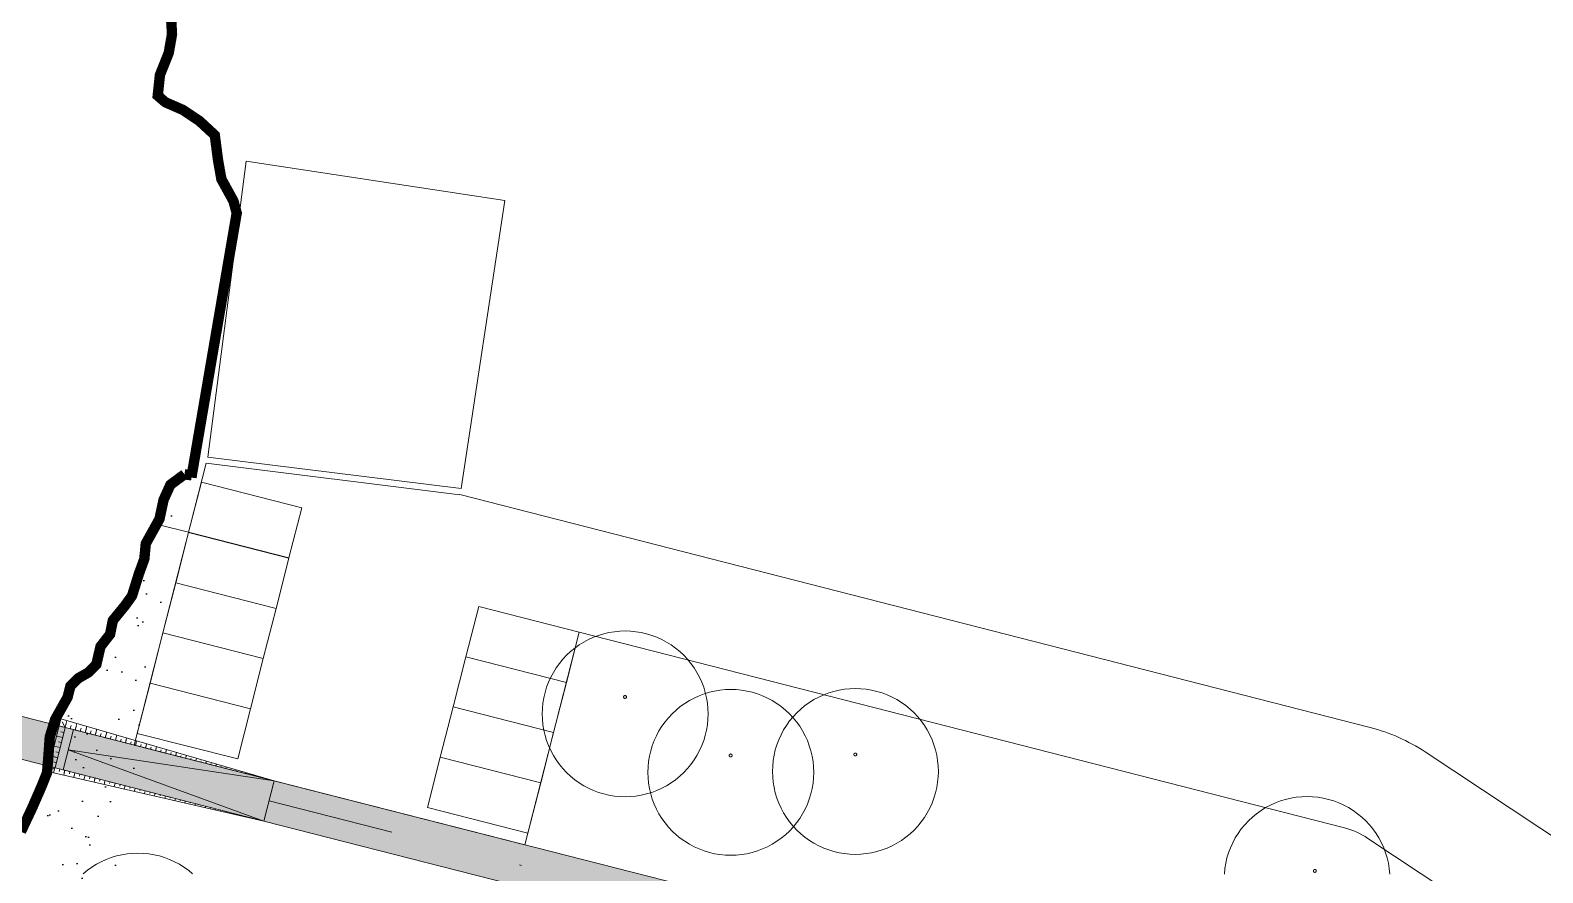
# Model space of a CAD drawing. Header units: inches. Extents: x 501854 to 503583, y 4345579 to 4347155.
# Drawn here: x 503045.5 to 503118.4, y 4346456.7 to 4346497.3 of the extents above; entities that cross this region are included whole.
import ezdxf

# ---------------------------------------------------------------- set-up
doc = ezdxf.new("R2010")
doc.units = ezdxf.units.IN
doc.header["$MEASUREMENT"] = 0
doc.linetypes.add('DASHDOT', pattern=[25.4, 12.7, -6.35, 0, -6.35])
doc.linetypes.add('HIDDEN', pattern=[9.525, 6.35, -3.175])
for name, color, linetype, lineweight in [('cp_alberi_linea', 252, 'Continuous', 9), ('cp_canne_tratteggio', 16, 'Continuous', 0), ('cp_leggerissime_linee', 253, 'Continuous', 5), ('cp_limite laguna_linea', 124, 'Continuous', 13), ('cp_parcheggi_linea', 103, 'Continuous', 5), ('cp_profilo passerella_linea', 14, 'Continuous', 13), ('cp_recinzioni leggere_linea', 132, 'Continuous', 9), ('cp_simboli_linea', 21, 'Continuous', 5)]:
    doc.layers.add(name, color=color, linetype=linetype, lineweight=lineweight)
doc.layers.add('cp_retino_passerella', color=12, linetype='Continuous')
pattern_1 = [(255.6878, (503022.69755, 4346470.96436), (0.4844815, -0.123603), [])]
pattern_2 = [(255.6878, (503022.69755, 4346470.96436), (0.2422408, -0.0618014), [])]

msp = doc.modelspace()

# ---------------------------------------------------------------- hatches: boundary and pattern name
at = {"layer": 'cp_canne_tratteggio', "lineweight": 25}
h = msp.add_hatch(dxfattribs=at)
h.set_pattern_fill('AR-SAND', color=256, scale=1.5, angle=140)
h.set_pattern_definition([(179.2604, (502743.642, 4346446.89), (-1.7147, -2.32856), [0, -2.28, 0, -2.55, 0, -2.4375]), (149.2604, (502743.642, 4346446.89), (-4.70521, -1.681786), [0, -1.23, 0, -2.055, 0, -0.7875]), (109.2604, (502745.0911, 4346445.748), (-3.674162, 2.884586), [0, -0.75, 0, -2.7, 0, -3.525]), (99.2604, (502745.091, 4346445.748), (-4.35651, 1.75694), [0, -0.375, 0, -1.77, 0, -2.025])])
h.paths.add_polyline_path([(503052.91, 4346474.289), (503051.851, 4346474.408), (503051.71, 4346473.749), (503051.379, 4346473.154), (503051.049, 4346472.559), (503050.982, 4346471.831), (503050.718, 4346471.103), (503050.387, 4346470.045), (503050.056, 4346469.582), (503049.461, 4346468.854), (503049.329, 4346468.193), (503048.866, 4346467.598), (503048.667, 4346466.738), (503048.27, 4346466.341), (503047.807, 4346466.076), (503047.411, 4346465.679), (503047.278, 4346465.15), (503046.683, 4346464.092), (503046.418, 4346463.232), (503046.352, 4346462.306), (503046.286, 4346461.512), (503046.021, 4346460.851), (503045.558, 4346459.792), (503045.029, 4346458.668), (503044.236, 4346457.345), (503043.574, 4346456.551), (503042.913, 4346455.691), (503042.251, 4346454.567), (503041.748, 4346453.654), (503041.166, 4346452.702), (503040.584, 4346451.855), (503040.214, 4346451.22), (503040.161, 4346450.373), (503040.161, 4346449.492), (503048.292, 4346449.743)])
at = {"layer": 'cp_leggerissime_linee'}
h = msp.add_hatch(dxfattribs=at)
h.set_pattern_fill('ANSI31', color=256, scale=4, angle=135)
h.set_pattern_definition([(345.6878, (503022.69755, 4346470.96436), (0.123603, 0.484482), [])])
h.paths.add_polyline_path([(503046.957, 4346464.111), (503047.169, 4346463.689), (503046.674, 4346461.751), (503046.33, 4346461.575), (503046.957, 4346464.111)])
h = msp.add_hatch(dxfattribs=at)
h.set_pattern_fill('ANSI31', color=256, scale=4, angle=45)
h.set_pattern_definition(pattern_1)
h.paths.add_polyline_path([(503047.169, 4346463.689), (503046.957, 4346464.111), (503057.246, 4346461.118)])
h = msp.add_hatch(dxfattribs=at)
h.set_pattern_fill('ANSI31', color=256, scale=2, angle=135)
h.set_pattern_definition([(345.6878, (503022.69755, 4346470.96436), (0.0618014, 0.2422408), [])])
h.paths.add_polyline_path([(503047.063, 4346463.9), (503047.169, 4346463.689), (503046.674, 4346461.751), (503046.502, 4346461.663), (503047.063, 4346463.9)])
h = msp.add_hatch(dxfattribs=at)
h.set_pattern_fill('ANSI31', color=256, scale=2, angle=45)
h.set_pattern_definition(pattern_2)
h.paths.add_polyline_path([(503047.169, 4346463.689), (503047.063, 4346463.9), (503057.246, 4346461.118)])
h = msp.add_hatch(dxfattribs=at)
h.set_pattern_fill('ANSI31', color=256, scale=4, angle=45)
h.set_pattern_definition(pattern_1)
h.paths.add_polyline_path([(503046.674, 4346461.751), (503056.751, 4346459.18), (503046.33, 4346461.575)])
h = msp.add_hatch(dxfattribs=at)
h.set_pattern_fill('ANSI31', color=256, scale=2, angle=45)
h.set_pattern_definition(pattern_2)
h.paths.add_polyline_path([(503046.674, 4346461.751), (503056.751, 4346459.18), (503046.502, 4346461.663)])
at = {"layer": 'cp_retino_passerella'}
h = msp.add_hatch(color=256, dxfattribs=at)
h.dxf.hatch_style = 1
h.paths.add_polyline_path([(503035.929, 4346466.557), (503035.434, 4346464.619), (503047.062, 4346461.652), (503047.556, 4346463.59), (503035.929, 4346466.557)])
h = msp.add_hatch(color=256, dxfattribs=at)
h.dxf.hatch_style = 1
h.paths.add_polyline_path([(503047.556, 4346463.59), (503047.062, 4346461.652), (503056.751, 4346459.18), (503057.246, 4346461.118), (503047.556, 4346463.59)])
edge = h.paths.add_edge_path(flags=17)
edge.add_line((503047.062, 4346461.652), (503056.751, 4346459.18))
h = msp.add_hatch(color=256, dxfattribs=at)
h.dxf.hatch_style = 1
h.paths.add_polyline_path([(503057.246, 4346461.118), (503056.751, 4346459.18), (503087.385, 4346451.365), (503087.881, 4346453.302), (503057.246, 4346461.118)])

# ---------------------------------------------------------------- linework, layer by layer
at = {"layer": 'cp_alberi_linea'}
for points in [[(503078.176, 4346464.348), (503078.167, 4346464.61), (503078.142, 4346464.871), (503078.099, 4346465.129), (503078.04, 4346465.384), (503077.964, 4346465.634), (503077.872, 4346465.879), (503077.763, 4346466.118), (503077.64, 4346466.348), (503077.502, 4346466.571), (503077.349, 4346466.784), (503077.183, 4346466.986), (503077.004, 4346467.177), (503076.813, 4346467.356), (503076.611, 4346467.522), (503076.398, 4346467.674), (503076.176, 4346467.813), (503075.945, 4346467.936), (503075.707, 4346468.044), (503075.462, 4346468.136), (503075.211, 4346468.212), (503074.956, 4346468.272), (503074.698, 4346468.314), (503074.438, 4346468.34), (503074.176, 4346468.348), (503073.914, 4346468.34), (503073.654, 4346468.314), (503073.396, 4346468.272), (503073.141, 4346468.212), (503072.89, 4346468.136), (503072.645, 4346468.044), (503072.407, 4346467.936), (503072.176, 4346467.813), (503071.954, 4346467.674), (503071.741, 4346467.522), (503071.539, 4346467.356), (503071.348, 4346467.177), (503071.169, 4346466.986), (503071.003, 4346466.784), (503070.85, 4346466.571), (503070.712, 4346466.348), (503070.589, 4346466.118), (503070.48, 4346465.879), (503070.388, 4346465.634), (503070.312, 4346465.384), (503070.253, 4346465.129), (503070.21, 4346464.871), (503070.185, 4346464.61), (503070.176, 4346464.348), (503070.185, 4346464.087), (503070.21, 4346463.826), (503070.253, 4346463.568), (503070.312, 4346463.313), (503070.388, 4346463.063), (503070.48, 4346462.818), (503070.589, 4346462.579), (503070.712, 4346462.348), (503070.85, 4346462.126), (503071.003, 4346461.913), (503071.169, 4346461.711), (503071.348, 4346461.52), (503071.539, 4346461.341), (503071.741, 4346461.175), (503071.954, 4346461.023), (503072.176, 4346460.884), (503072.407, 4346460.761), (503072.645, 4346460.653), (503072.89, 4346460.561), (503073.141, 4346460.485), (503073.396, 4346460.425), (503073.654, 4346460.383), (503073.914, 4346460.357), (503074.176, 4346460.348), (503074.438, 4346460.357), (503074.698, 4346460.383), (503074.956, 4346460.425), (503075.211, 4346460.485), (503075.462, 4346460.561), (503075.707, 4346460.653), (503075.945, 4346460.761), (503076.176, 4346460.884), (503076.398, 4346461.023), (503076.611, 4346461.175), (503076.813, 4346461.341), (503077.004, 4346461.52), (503077.183, 4346461.711), (503077.349, 4346461.913), (503077.502, 4346462.126), (503077.64, 4346462.348), (503077.763, 4346462.579), (503077.872, 4346462.818), (503077.964, 4346463.063), (503078.04, 4346463.313), (503078.099, 4346463.568), (503078.142, 4346463.826), (503078.167, 4346464.087)], [(503083.272, 4346461.528), (503083.263, 4346461.789), (503083.238, 4346462.05), (503083.195, 4346462.308), (503083.136, 4346462.563), (503083.06, 4346462.814), (503082.968, 4346463.059), (503082.86, 4346463.297), (503082.736, 4346463.528), (503082.598, 4346463.75), (503082.445, 4346463.963), (503082.279, 4346464.165), (503082.1, 4346464.356), (503081.909, 4346464.535), (503081.707, 4346464.701), (503081.494, 4346464.854), (503081.272, 4346464.992), (503081.041, 4346465.115), (503080.803, 4346465.223), (503080.558, 4346465.316), (503080.307, 4346465.392), (503080.052, 4346465.451), (503079.794, 4346465.494), (503079.534, 4346465.519), (503079.272, 4346465.528), (503079.01, 4346465.519), (503078.75, 4346465.494), (503078.492, 4346465.451), (503078.237, 4346465.392), (503077.986, 4346465.316), (503077.741, 4346465.223), (503077.503, 4346465.115), (503077.272, 4346464.992), (503077.05, 4346464.854), (503076.837, 4346464.701), (503076.635, 4346464.535), (503076.444, 4346464.356), (503076.265, 4346464.165), (503076.099, 4346463.963), (503075.946, 4346463.75), (503075.808, 4346463.528), (503075.685, 4346463.297), (503075.577, 4346463.059), (503075.484, 4346462.814), (503075.408, 4346462.563), (503075.349, 4346462.308), (503075.306, 4346462.05), (503075.281, 4346461.789), (503075.272, 4346461.528), (503075.281, 4346461.266), (503075.306, 4346461.006), (503075.349, 4346460.747), (503075.408, 4346460.493), (503075.484, 4346460.242), (503075.577, 4346459.997), (503075.685, 4346459.759), (503075.808, 4346459.528), (503075.946, 4346459.306), (503076.099, 4346459.093), (503076.265, 4346458.89), (503076.444, 4346458.699), (503076.635, 4346458.52), (503076.837, 4346458.354), (503077.05, 4346458.202), (503077.272, 4346458.064), (503077.503, 4346457.94), (503077.741, 4346457.832), (503077.986, 4346457.74), (503078.237, 4346457.664), (503078.492, 4346457.605), (503078.75, 4346457.562), (503079.01, 4346457.536), (503079.272, 4346457.528), (503079.534, 4346457.536), (503079.794, 4346457.562), (503080.052, 4346457.605), (503080.307, 4346457.664), (503080.558, 4346457.74), (503080.803, 4346457.832), (503081.041, 4346457.94), (503081.272, 4346458.064), (503081.494, 4346458.202), (503081.707, 4346458.354), (503081.909, 4346458.52), (503082.1, 4346458.699), (503082.279, 4346458.89), (503082.445, 4346459.093), (503082.598, 4346459.306), (503082.736, 4346459.528), (503082.86, 4346459.759), (503082.968, 4346459.997), (503083.06, 4346460.242), (503083.136, 4346460.493), (503083.195, 4346460.747), (503083.238, 4346461.006), (503083.263, 4346461.266)], [(503089.284, 4346461.573), (503089.276, 4346461.834), (503089.25, 4346462.095), (503089.207, 4346462.353), (503089.148, 4346462.608), (503089.072, 4346462.858), (503088.98, 4346463.103), (503088.872, 4346463.342), (503088.748, 4346463.573), (503088.61, 4346463.795), (503088.457, 4346464.008), (503088.291, 4346464.21), (503088.112, 4346464.401), (503087.921, 4346464.58), (503087.719, 4346464.746), (503087.506, 4346464.899), (503087.284, 4346465.037), (503087.053, 4346465.16), (503086.815, 4346465.268), (503086.57, 4346465.36), (503086.319, 4346465.436), (503086.064, 4346465.496), (503085.806, 4346465.538), (503085.546, 4346465.564), (503085.284, 4346465.573), (503085.022, 4346465.564), (503084.762, 4346465.538), (503084.504, 4346465.496), (503084.249, 4346465.436), (503083.998, 4346465.36), (503083.753, 4346465.268), (503083.515, 4346465.16), (503083.284, 4346465.037), (503083.062, 4346464.899), (503082.849, 4346464.746), (503082.647, 4346464.58), (503082.456, 4346464.401), (503082.277, 4346464.21), (503082.111, 4346464.008), (503081.958, 4346463.795), (503081.82, 4346463.573), (503081.697, 4346463.342), (503081.589, 4346463.103), (503081.496, 4346462.858), (503081.42, 4346462.608), (503081.361, 4346462.353), (503081.318, 4346462.095), (503081.293, 4346461.834), (503081.284, 4346461.573), (503081.293, 4346461.311), (503081.318, 4346461.051), (503081.361, 4346460.792), (503081.42, 4346460.537), (503081.496, 4346460.287), (503081.589, 4346460.042), (503081.697, 4346459.803), (503081.82, 4346459.573), (503081.958, 4346459.35), (503082.111, 4346459.138), (503082.277, 4346458.935), (503082.456, 4346458.744), (503082.647, 4346458.565), (503082.849, 4346458.399), (503083.062, 4346458.247), (503083.284, 4346458.109), (503083.515, 4346457.985), (503083.753, 4346457.877), (503083.998, 4346457.785), (503084.249, 4346457.709), (503084.504, 4346457.649), (503084.762, 4346457.607), (503085.022, 4346457.581), (503085.284, 4346457.573), (503085.546, 4346457.581), (503085.806, 4346457.607), (503086.064, 4346457.649), (503086.319, 4346457.709), (503086.57, 4346457.785), (503086.815, 4346457.877), (503087.053, 4346457.985), (503087.284, 4346458.109), (503087.506, 4346458.247), (503087.719, 4346458.399), (503087.921, 4346458.565), (503088.112, 4346458.744), (503088.291, 4346458.935), (503088.457, 4346459.138), (503088.61, 4346459.35), (503088.748, 4346459.573), (503088.872, 4346459.803), (503088.98, 4346460.042), (503089.072, 4346460.287), (503089.148, 4346460.537), (503089.207, 4346460.792), (503089.25, 4346461.051), (503089.276, 4346461.311)], [(503074.241, 4346465.164), (503074.241, 4346465.169), (503074.24, 4346465.173), (503074.239, 4346465.178), (503074.238, 4346465.182), (503074.237, 4346465.187), (503074.235, 4346465.191), (503074.233, 4346465.195), (503074.231, 4346465.199), (503074.229, 4346465.203), (503074.226, 4346465.207), (503074.223, 4346465.211), (503074.22, 4346465.214), (503074.217, 4346465.217), (503074.213, 4346465.22), (503074.21, 4346465.223), (503074.206, 4346465.225), (503074.202, 4346465.227), (503074.197, 4346465.229), (503074.193, 4346465.231), (503074.189, 4346465.232), (503074.184, 4346465.233), (503074.18, 4346465.234), (503074.175, 4346465.234), (503074.171, 4346465.234), (503074.166, 4346465.234), (503074.161, 4346465.234), (503074.157, 4346465.233), (503074.152, 4346465.232), (503074.148, 4346465.231), (503074.144, 4346465.229), (503074.14, 4346465.227), (503074.136, 4346465.225), (503074.132, 4346465.223), (503074.128, 4346465.22), (503074.124, 4346465.217), (503074.121, 4346465.214), (503074.118, 4346465.211), (503074.115, 4346465.207), (503074.112, 4346465.203), (503074.11, 4346465.199), (503074.108, 4346465.195), (503074.106, 4346465.191), (503074.104, 4346465.187), (503074.103, 4346465.182), (503074.102, 4346465.178), (503074.101, 4346465.173), (503074.101, 4346465.169), (503074.1, 4346465.164), (503074.101, 4346465.16), (503074.101, 4346465.155), (503074.102, 4346465.151), (503074.103, 4346465.146), (503074.104, 4346465.142), (503074.106, 4346465.137), (503074.108, 4346465.133), (503074.11, 4346465.129), (503074.112, 4346465.125), (503074.115, 4346465.122), (503074.118, 4346465.118), (503074.121, 4346465.115), (503074.124, 4346465.112), (503074.128, 4346465.109), (503074.132, 4346465.106), (503074.136, 4346465.104), (503074.14, 4346465.101), (503074.144, 4346465.1), (503074.148, 4346465.098), (503074.152, 4346465.097), (503074.157, 4346465.096), (503074.161, 4346465.095), (503074.166, 4346465.094), (503074.171, 4346465.094), (503074.175, 4346465.094), (503074.18, 4346465.095), (503074.184, 4346465.096), (503074.189, 4346465.097), (503074.193, 4346465.098), (503074.197, 4346465.1), (503074.202, 4346465.101), (503074.206, 4346465.104), (503074.21, 4346465.106), (503074.213, 4346465.109), (503074.217, 4346465.112), (503074.22, 4346465.115), (503074.223, 4346465.118), (503074.226, 4346465.122), (503074.229, 4346465.125), (503074.231, 4346465.129), (503074.233, 4346465.133), (503074.235, 4346465.137), (503074.237, 4346465.142), (503074.238, 4346465.146), (503074.239, 4346465.151), (503074.24, 4346465.155), (503074.241, 4346465.16)], [(503079.337, 4346462.344), (503079.337, 4346462.348), (503079.336, 4346462.353), (503079.335, 4346462.357), (503079.334, 4346462.362), (503079.333, 4346462.366), (503079.331, 4346462.37), (503079.329, 4346462.375), (503079.327, 4346462.379), (503079.325, 4346462.383), (503079.322, 4346462.386), (503079.319, 4346462.39), (503079.316, 4346462.393), (503079.313, 4346462.396), (503079.309, 4346462.399), (503079.306, 4346462.402), (503079.302, 4346462.404), (503079.298, 4346462.407), (503079.293, 4346462.408), (503079.289, 4346462.41), (503079.285, 4346462.411), (503079.28, 4346462.412), (503079.276, 4346462.413), (503079.271, 4346462.414), (503079.267, 4346462.414), (503079.262, 4346462.414), (503079.257, 4346462.413), (503079.253, 4346462.412), (503079.248, 4346462.411), (503079.244, 4346462.41), (503079.24, 4346462.408), (503079.236, 4346462.407), (503079.232, 4346462.404), (503079.228, 4346462.402), (503079.224, 4346462.399), (503079.22, 4346462.396), (503079.217, 4346462.393), (503079.214, 4346462.39), (503079.211, 4346462.386), (503079.208, 4346462.383), (503079.206, 4346462.379), (503079.204, 4346462.375), (503079.202, 4346462.37), (503079.2, 4346462.366), (503079.199, 4346462.362), (503079.198, 4346462.357), (503079.197, 4346462.353), (503079.197, 4346462.348), (503079.197, 4346462.344), (503079.197, 4346462.339), (503079.197, 4346462.335), (503079.198, 4346462.33), (503079.199, 4346462.326), (503079.2, 4346462.321), (503079.202, 4346462.317), (503079.204, 4346462.313), (503079.206, 4346462.309), (503079.208, 4346462.305), (503079.211, 4346462.301), (503079.214, 4346462.297), (503079.217, 4346462.294), (503079.22, 4346462.291), (503079.224, 4346462.288), (503079.228, 4346462.285), (503079.232, 4346462.283), (503079.236, 4346462.281), (503079.24, 4346462.279), (503079.244, 4346462.277), (503079.248, 4346462.276), (503079.253, 4346462.275), (503079.257, 4346462.274), (503079.262, 4346462.274), (503079.267, 4346462.274), (503079.271, 4346462.274), (503079.276, 4346462.274), (503079.28, 4346462.275), (503079.285, 4346462.276), (503079.289, 4346462.277), (503079.293, 4346462.279), (503079.298, 4346462.281), (503079.302, 4346462.283), (503079.306, 4346462.285), (503079.309, 4346462.288), (503079.313, 4346462.291), (503079.316, 4346462.294), (503079.319, 4346462.297), (503079.322, 4346462.301), (503079.325, 4346462.305), (503079.327, 4346462.309), (503079.329, 4346462.313), (503079.331, 4346462.317), (503079.333, 4346462.321), (503079.334, 4346462.326), (503079.335, 4346462.33), (503079.336, 4346462.335), (503079.337, 4346462.339)], [(503085.349, 4346462.388), (503085.349, 4346462.393), (503085.348, 4346462.398), (503085.347, 4346462.402), (503085.346, 4346462.407), (503085.345, 4346462.411), (503085.343, 4346462.415), (503085.342, 4346462.419), (503085.339, 4346462.424), (503085.337, 4346462.427), (503085.334, 4346462.431), (503085.331, 4346462.435), (503085.328, 4346462.438), (503085.325, 4346462.441), (503085.321, 4346462.444), (503085.318, 4346462.447), (503085.314, 4346462.449), (503085.31, 4346462.451), (503085.305, 4346462.453), (503085.301, 4346462.455), (503085.297, 4346462.456), (503085.292, 4346462.457), (503085.288, 4346462.458), (503085.283, 4346462.458), (503085.279, 4346462.459), (503085.274, 4346462.458), (503085.269, 4346462.458), (503085.265, 4346462.457), (503085.26, 4346462.456), (503085.256, 4346462.455), (503085.252, 4346462.453), (503085.248, 4346462.451), (503085.244, 4346462.449), (503085.24, 4346462.447), (503085.236, 4346462.444), (503085.232, 4346462.441), (503085.229, 4346462.438), (503085.226, 4346462.435), (503085.223, 4346462.431), (503085.22, 4346462.427), (503085.218, 4346462.424), (503085.216, 4346462.419), (503085.214, 4346462.415), (503085.212, 4346462.411), (503085.211, 4346462.407), (503085.21, 4346462.402), (503085.209, 4346462.398), (503085.209, 4346462.393), (503085.209, 4346462.388), (503085.209, 4346462.384), (503085.209, 4346462.379), (503085.21, 4346462.375), (503085.211, 4346462.37), (503085.212, 4346462.366), (503085.214, 4346462.362), (503085.216, 4346462.357), (503085.218, 4346462.353), (503085.22, 4346462.35), (503085.223, 4346462.346), (503085.226, 4346462.342), (503085.229, 4346462.339), (503085.232, 4346462.336), (503085.236, 4346462.333), (503085.24, 4346462.33), (503085.244, 4346462.328), (503085.248, 4346462.326), (503085.252, 4346462.324), (503085.256, 4346462.322), (503085.26, 4346462.321), (503085.265, 4346462.32), (503085.269, 4346462.319), (503085.274, 4346462.319), (503085.279, 4346462.318), (503085.283, 4346462.319), (503085.288, 4346462.319), (503085.292, 4346462.32), (503085.297, 4346462.321), (503085.301, 4346462.322), (503085.305, 4346462.324), (503085.31, 4346462.326), (503085.314, 4346462.328), (503085.318, 4346462.33), (503085.321, 4346462.333), (503085.325, 4346462.336), (503085.328, 4346462.339), (503085.331, 4346462.342), (503085.334, 4346462.346), (503085.337, 4346462.35), (503085.339, 4346462.353), (503085.342, 4346462.357), (503085.343, 4346462.362), (503085.345, 4346462.366), (503085.346, 4346462.37), (503085.347, 4346462.375), (503085.348, 4346462.379), (503085.349, 4346462.384)], [(503107.517, 4346456.773), (503107.517, 4346456.778), (503107.517, 4346456.782), (503107.516, 4346456.787), (503107.515, 4346456.791), (503107.514, 4346456.796), (503107.512, 4346456.8), (503107.51, 4346456.804), (503107.508, 4346456.808), (503107.506, 4346456.812), (503107.503, 4346456.816), (503107.5, 4346456.819), (503107.497, 4346456.823), (503107.493, 4346456.826), (503107.49, 4346456.829), (503107.486, 4346456.831), (503107.482, 4346456.834), (503107.478, 4346456.836), (503107.474, 4346456.838), (503107.47, 4346456.839), (503107.465, 4346456.841), (503107.461, 4346456.842), (503107.456, 4346456.843), (503107.452, 4346456.843), (503107.447, 4346456.843), (503107.443, 4346456.843), (503107.438, 4346456.843), (503107.434, 4346456.842), (503107.429, 4346456.841), (503107.425, 4346456.839), (503107.42, 4346456.838), (503107.416, 4346456.836), (503107.412, 4346456.834), (503107.408, 4346456.831), (503107.405, 4346456.829), (503107.401, 4346456.826), (503107.398, 4346456.823), (503107.395, 4346456.819), (503107.392, 4346456.816), (503107.389, 4346456.812), (503107.387, 4346456.808), (503107.384, 4346456.804), (503107.382, 4346456.8), (503107.381, 4346456.796), (503107.38, 4346456.791), (503107.379, 4346456.787), (503107.378, 4346456.782), (503107.377, 4346456.778), (503107.377, 4346456.773), (503107.377, 4346456.769), (503107.378, 4346456.764), (503107.379, 4346456.759), (503107.38, 4346456.755), (503107.381, 4346456.751), (503107.382, 4346456.746), (503107.384, 4346456.742), (503107.387, 4346456.738), (503107.389, 4346456.734), (503107.392, 4346456.73), (503107.395, 4346456.727), (503107.398, 4346456.724), (503107.401, 4346456.72), (503107.405, 4346456.718), (503107.408, 4346456.715), (503107.412, 4346456.712), (503107.416, 4346456.71), (503107.42, 4346456.708), (503107.425, 4346456.707), (503107.429, 4346456.705), (503107.434, 4346456.704), (503107.438, 4346456.704), (503107.443, 4346456.703), (503107.447, 4346456.703), (503107.452, 4346456.703), (503107.456, 4346456.704), (503107.461, 4346456.704), (503107.465, 4346456.705), (503107.47, 4346456.707), (503107.474, 4346456.708), (503107.478, 4346456.71), (503107.482, 4346456.712), (503107.486, 4346456.715), (503107.49, 4346456.718), (503107.493, 4346456.72), (503107.497, 4346456.724), (503107.5, 4346456.727), (503107.503, 4346456.73), (503107.506, 4346456.734), (503107.508, 4346456.738), (503107.51, 4346456.742), (503107.512, 4346456.746), (503107.514, 4346456.751), (503107.515, 4346456.755), (503107.516, 4346456.759), (503107.517, 4346456.764), (503107.517, 4346456.769)]]:
    msp.add_lwpolyline(points, close=True, dxfattribs=at)
for points in [[(503111.065, 4346456.624), (503111.039, 4346456.884), (503110.996, 4346457.142), (503110.937, 4346457.397), (503110.861, 4346457.648), (503110.769, 4346457.893), (503110.661, 4346458.131), (503110.537, 4346458.362), (503110.399, 4346458.584), (503110.247, 4346458.797), (503110.081, 4346458.999), (503109.902, 4346459.19), (503109.711, 4346459.369), (503109.508, 4346459.535), (503109.295, 4346459.688), (503109.073, 4346459.826), (503108.842, 4346459.949), (503108.604, 4346460.057), (503108.359, 4346460.15), (503108.108, 4346460.226), (503107.854, 4346460.285), (503107.595, 4346460.328), (503107.335, 4346460.353), (503107.073, 4346460.362), (503106.812, 4346460.353), (503106.551, 4346460.328), (503106.293, 4346460.285), (503106.038, 4346460.226), (503105.787, 4346460.15), (503105.542, 4346460.057), (503105.304, 4346459.949), (503105.073, 4346459.826), (503104.851, 4346459.688), (503104.638, 4346459.535), (503104.436, 4346459.369), (503104.245, 4346459.19), (503104.066, 4346458.999), (503103.9, 4346458.797), (503103.747, 4346458.584), (503103.609, 4346458.362), (503103.486, 4346458.131), (503103.378, 4346457.893), (503103.285, 4346457.648), (503103.209, 4346457.397), (503103.15, 4346457.142), (503103.107, 4346456.884), (503103.082, 4346456.624)], [(503053.306, 4346456.638), (503053.104, 4346456.804), (503052.891, 4346456.957), (503052.669, 4346457.095), (503052.438, 4346457.218), (503052.199, 4346457.326), (503051.954, 4346457.419), (503051.704, 4346457.495), (503051.449, 4346457.554), (503051.191, 4346457.597), (503050.93, 4346457.622), (503050.669, 4346457.631), (503050.407, 4346457.622), (503050.147, 4346457.597), (503049.888, 4346457.554), (503049.633, 4346457.495), (503049.383, 4346457.419), (503049.138, 4346457.326), (503048.899, 4346457.218), (503048.669, 4346457.095), (503048.446, 4346456.957), (503048.234, 4346456.804), (503048.031, 4346456.638)]]:
    msp.add_lwpolyline(points, dxfattribs=at)
at = {"layer": 'cp_leggerissime_linee'}
for points in [[(503055.886, 4346491.011), (503068.379, 4346489.115), (503066.27, 4346475.216), (503054.037, 4346476.732), (503055.886, 4346491.011)], [(503046.33, 4346461.575), (503046.957, 4346464.111)], [(503046.957, 4346464.111), (503057.246, 4346461.118), (503047.169, 4346463.689)], [(503047.169, 4346463.689), (503047.018, 4346463.961)], [(503047.169, 4346463.689), (503046.674, 4346461.751)], [(503056.751, 4346459.18), (503047.309, 4346462.621), (503057.246, 4346461.118)], [(503046.674, 4346461.751), (503056.751, 4346459.18), (503046.33, 4346461.575)], [(503046.674, 4346461.751), (503046.437, 4346461.621)]]:
    msp.add_lwpolyline(points, dxfattribs=at)
at = {"layer": 'cp_limite laguna_linea', "lineweight": 18, "const_width": 0.5}
for points in [[(503052.262, 4346498.084), (503052.315, 4346497.132), (503052.157, 4346496.232), (503051.733, 4346495.174), (503051.627, 4346494.169), (503051.998, 4346493.851), (503052.844, 4346493.481), (503053.638, 4346492.951), (503054.379, 4346492.264), (503054.538, 4346491.046), (503054.697, 4346490.147), (503055.279, 4346489.089), (503055.437, 4346488.506), (503053.268, 4346475.859)], [(503052.917, 4346475.903), (503052.239, 4346475.403), (503051.908, 4346474.675), (503051.71, 4346473.749), (503051.379, 4346473.154), (503051.049, 4346472.559), (503050.982, 4346471.831), (503050.718, 4346471.103), (503050.387, 4346470.045), (503050.056, 4346469.582), (503049.461, 4346468.854), (503049.329, 4346468.193), (503048.866, 4346467.598), (503048.667, 4346466.738), (503048.27, 4346466.341), (503047.807, 4346466.076), (503047.411, 4346465.679), (503047.278, 4346465.15), (503046.683, 4346464.092), (503046.418, 4346463.232), (503046.352, 4346462.306), (503046.286, 4346461.512), (503046.021, 4346460.851), (503045.558, 4346459.792), (503045.029, 4346458.668)], [(503053.268, 4346475.859), (503052.917, 4346475.903)], [(503053.255, 4346475.744), (503053.268, 4346475.859)]]:
    msp.add_lwpolyline(points, dxfattribs=at)
at = {"layer": 'cp_parcheggi_linea', "linetype": 'HIDDEN'}
for points in [[(503053.731, 4346475.532), (503053.113, 4346473.109), (503057.957, 4346471.873), (503058.575, 4346474.296)], [(503053.11, 4346473.098), (503052.492, 4346470.676), (503057.337, 4346469.44), (503057.955, 4346471.862)], [(503052.492, 4346470.676), (503051.874, 4346468.253), (503056.719, 4346467.017), (503057.337, 4346469.44)], [(503067.111, 4346469.526), (503066.493, 4346467.104), (503071.338, 4346465.868), (503071.956, 4346468.29)], [(503051.874, 4346468.253), (503051.256, 4346465.831), (503056.101, 4346464.595), (503056.719, 4346467.017)], [(503066.493, 4346467.104), (503065.875, 4346464.681), (503070.72, 4346463.445), (503071.338, 4346465.868)], [(503051.256, 4346465.831), (503050.638, 4346463.409), (503055.483, 4346462.173), (503056.101, 4346464.595)], [(503065.875, 4346464.681), (503065.257, 4346462.259), (503070.102, 4346461.023), (503070.72, 4346463.445)], [(503065.257, 4346462.259), (503064.639, 4346459.836), (503069.484, 4346458.6), (503070.102, 4346461.023)]]:
    msp.add_lwpolyline(points, close=True, dxfattribs=at)
at = {"layer": 'cp_profilo passerella_linea'}
for points in [[(503036.316, 4346466.458), (503047.169, 4346463.689)], [(503035.822, 4346464.52), (503046.674, 4346461.751)], [(503047.169, 4346463.689), (503046.674, 4346461.751), (503047.062, 4346461.652), (503047.556, 4346463.59), (503047.169, 4346463.689)], [(503047.556, 4346463.59), (503057.246, 4346461.118)], [(503047.062, 4346461.652), (503056.751, 4346459.18)], [(503057.246, 4346461.118), (503056.751, 4346459.18)], [(503087.881, 4346453.302), (503057.246, 4346461.118)], [(503087.385, 4346451.365), (503056.751, 4346459.18)]]:
    msp.add_lwpolyline(points, dxfattribs=at)
at = {"layer": 'cp_recinzioni leggere_linea'}
for points in [[(503071.956, 4346468.29), (503069.339, 4346458.033), (503050.493, 4346462.841), (503053.962, 4346476.439)], [(503066.204, 4346474.922), (503053.962, 4346476.439)], [(503053.113, 4346473.109), (503051.623, 4346473.49)]]:
    msp.add_lwpolyline(points, dxfattribs=at)
for points in [[(503231.863, 4346352.485), (503191.803, 4346388.307), (503167.727, 4346412.962), (503157.263, 4346423.678), (503131.922, 4346449.629), (503131.577, 4346449.959), (503131.141, 4346450.319), (503130.753, 4346450.596), (503112.773, 4346462.512, 0.083914), (503110.123, 4346463.689), (503066.196, 4346474.924)], [(503218.221, 4346357.474), (503188.328, 4346384.71), (503164.15, 4346409.469), (503153.686, 4346420.185), (503128.406, 4346446.073), (503128.253, 4346446.219), (503128.089, 4346446.354), (503127.917, 4346446.477), (503110.011, 4346458.344, 0.083914), (503108.884, 4346458.845), (503071.956, 4346468.29)]]:
    msp.add_lwpolyline(points, format="xyb", dxfattribs=at)
at = {"layer": 'cp_simboli_linea', "linetype": 'DASHDOT'}
msp.add_lwpolyline([(503087.633, 4346452.334), (503056.999, 4346460.149)], dxfattribs=at)

doc.saveas('drawing.dxf')
